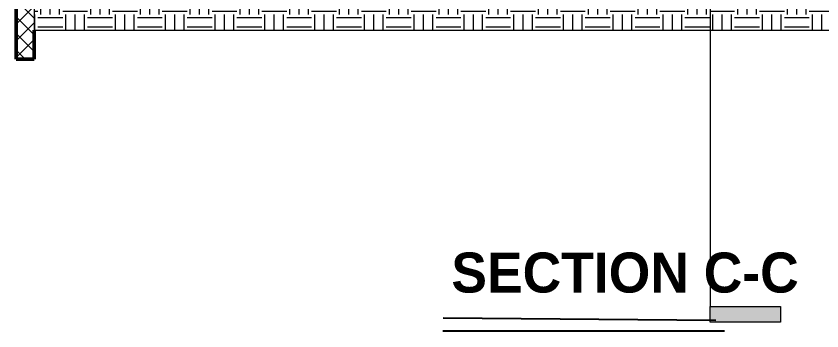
# Model space of a CAD drawing. Header units: inches. Extents: x 22 to 382261, y 22 to 371281.
# Drawn here: x 114936 to 125217, y 134641 to 138653 of the extents above; entities that cross this region are included whole.
import ezdxf

# ---------------------------------------------------------------- set-up
doc = ezdxf.new("R2010")
doc.units = ezdxf.units.IN
doc.header["$MEASUREMENT"] = 0
for name, color, linetype, lineweight in [('A-DETL-GENF', 92, 'Continuous', 9), ('A-DETL-THIN', 151, 'Continuous', 9), ('G-ANNO-SYMB', 111, 'Continuous', 9), ('G-ANNO-TEXT', 231, 'Continuous', 9)]:
    doc.layers.add(name, color=color, linetype=linetype, lineweight=lineweight)
doc.styles.add('Century Gothic_B', font='GOTHICB.TTF', dxfattribs={"height": 510})

# ---------------------------------------------------------------- blocks, each defined once
blk = doc.blocks.new('Section - M_Section Tail - Filled-28045-Section C-C')
at = {"layer": 'G-ANNO-SYMB'}
blk.add_hatch(color=256, dxfattribs=at).paths.add_polyline_path([(4933, -4209), (4033, -4209), (4033, -4409), (4933, -4409)])
for p, q in [((4033, -4409), (4033, -4209)), ((4033, -4209), (4933, -4209)), ((4933, -4209), (4933, -4409)), ((4933, -4409), (4033, -4409))]:
    blk.add_line(p, q, dxfattribs=at)

msp = doc.modelspace()

# ---------------------------------------------------------------- hatches: boundary and pattern name
at = {"layer": 'A-DETL-GENF'}
h = msp.add_hatch(dxfattribs=at)
h.set_pattern_fill('FP_4', style=0, pattern_type=2)
h.set_pattern_definition([(45, (123150.51, 143793.9), (-106.066, 106.066), []), (135, (123150.51, 143793.9), (-106.066, -106.066), [])])
h.paths.add_polyline_path([(114935.6, 138103.9), (115165.6, 138103.9), (115165.6, 139312.8), (114935.6, 139312.8), (114935.6, 139067.4)])
h.paths.add_polyline_path([(128440.6, 138103.9), (128440.6, 139312.8), (128222.2, 139312.8), (128222.2, 139012.8), (128215.6, 139012.8), (128215.6, 138475.7), (128210.6, 138475.7), (128210.6, 138103.9), (128215.6, 138103.9)])
h.paths.add_polyline_path([(131995.6, 138174), (131995.6, 139312.8), (131765.6, 139312.8), (131765.6, 138174)])
h = msp.add_hatch(dxfattribs=at)
h.set_pattern_fill('FP_7', color=8, style=0, pattern_type=2)
h.set_pattern_definition([(0, (123150.5, 143793.9), (317.5, 317.5), [317.5, -317.5]), (0, (123150.5, 143912.96), (317.5, 317.5), [317.5, -317.5]), (0, (123150.5, 144032.02), (317.5, 317.5), [317.5, -317.5]), (90, (123190.2, 144071.7), (-317.5, 317.5), [317.5, -317.5]), (90, (123309.26, 144071.7), (-317.5, 317.5), [317.5, -317.5]), (90, (123428.33, 144071.7), (-317.5, 317.5), [317.5, -317.5])])
h.paths.add_polyline_path([(120498.7, 138475.7), (128215.6, 138475.7), (128215.6, 139012.8), (115165.6, 139012.8), (115165.6, 138475.7), (117846.9, 138475.7)])

# ---------------------------------------------------------------- linework, layer by layer
for p, q in [((120382.8, 134809.2), (123863.6, 134775.9)), ((120381.2, 134641.4), (123974.2, 134641.6))]:
    msp.add_line(p, q)
at = {"layer": 'A-DETL-THIN', "lineweight": 50}
for p, q in [((114935.6, 139312.8), (114935.6, 138103.9)), ((115165.6, 138103.9), (115165.6, 138475.7)), ((114935.6, 138103.9), (115165.6, 138103.9))]:
    msp.add_line(p, q, dxfattribs=at)
at = {"layer": 'A-DETL-THIN'}
for p, q in [((115165.6, 139012.8), (115165.6, 138475.7)), ((115165.6, 138475.7), (128215.6, 138475.7))]:
    msp.add_line(p, q, dxfattribs=at)
at = {"layer": 'G-ANNO-SYMB'}
msp.add_line((123790.6, 152634.2), (123790.6, 134953.6), dxfattribs=at)

# ---------------------------------------------------------------- block references
msp.add_blockref('Section - M_Section Tail - Filled-28045-Section C-C', (119757.4, 139162.8), dxfattribs=at)

# ---------------------------------------------------------------- texts
at = {"layer": 'G-ANNO-TEXT', "color": 7, "insert": (120488.8, 135639.6), "char_height": 510, "width": 8395.272, "attachment_point": 1, "style": 'Century Gothic_B'}
msp.add_mtext('SECTION C-C', dxfattribs=at)

doc.saveas('drawing.dxf')
